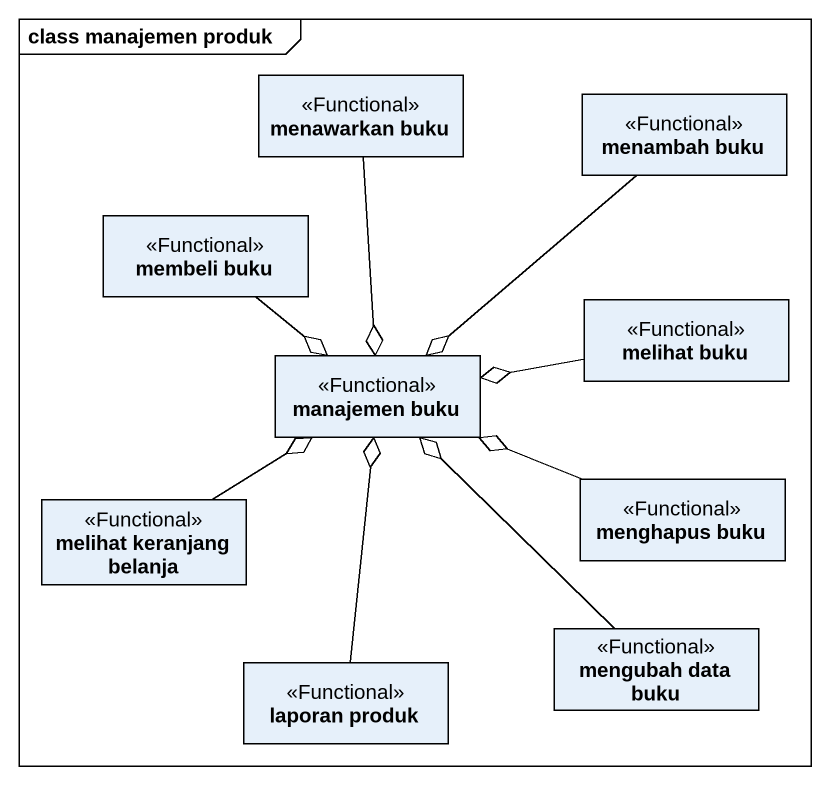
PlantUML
@startuml
mainframe class manajemen produk
hide circle
hide empty members
class "menawarkan buku" as menawarkan_buku <<Functional>>
class "menambah buku" as menambah_buku <<Functional>>
class "membeli buku" as membeli_buku <<Functional>>
class "manajemen buku" as manajemen_buku <<Functional>>
class "melihat buku" as melihat_buku <<Functional>>
class "melihat keranjang belanja" as melihat_keranjang_belanja <<Functional>>
class "menghapus buku" as menghapus_buku <<Functional>>
class "mengubah data buku" as mengubah_data_buku <<Functional>>
class "laporan produk" as laporan_produk <<Functional>>
menawarkan_buku --o manajemen_buku
menambah_buku --o manajemen_buku
membeli_buku --o manajemen_buku
melihat_buku -left-o manajemen_buku
melihat_keranjang_belanja -up-o manajemen_buku
menghapus_buku -left-o manajemen_buku
mengubah_data_buku -up-o manajemen_buku
laporan_produk -up-o manajemen_buku
@enduml
